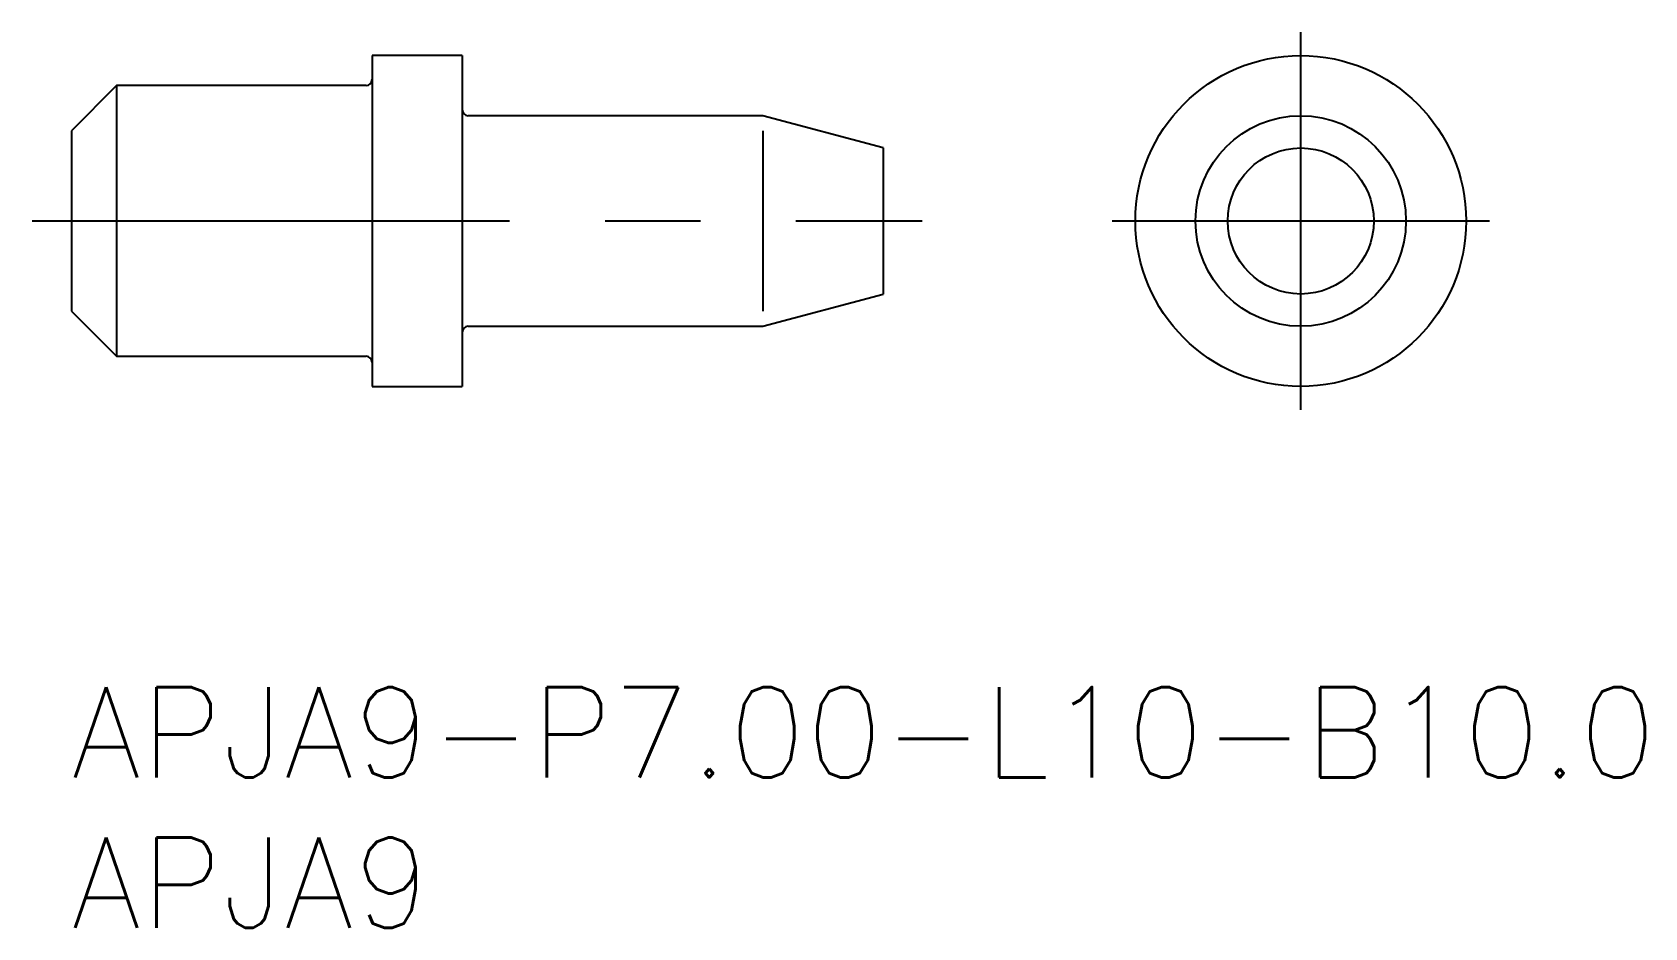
# Model space of a CAD drawing. Extents: x -1.3 to 52.3, y -8 to 21.8.
import ezdxf

# ---------------------------------------------------------------- set-up
doc = ezdxf.new("R2010")
doc.units = 0
doc.header["$LTSCALE"] = 0.5
doc.linetypes.add('CENTER', pattern=[50.8, 31.75, -6.35, 6.35, -6.35])
for name, color, linetype in [('MSM_CENTER', 1, 'CENTER'), ('MSM_CONTINUOUS', 7, 'CONTINUOUS'), ('MSM_NARROW', 5, 'CONTINUOUS'), ('MSM_PART_NUMBER', 7, 'CONTINUOUS')]:
    doc.layers.add(name, color=color, linetype=linetype)
doc.styles.get("Standard").update_dxf_attribs({"font": 'txt.shx', "height": 3, "bigfont": 'bigfont.shx'})

# ---------------------------------------------------------------- blocks, each defined once
blk = doc.blocks.new('*U2')
at = {"layer": 'MSM_PART_NUMBER'}
blk.add_text('APJA9-P7.00-L10-B10.0', height=3, dxfattribs=at).set_placement((0, -3))
blk = doc.blocks.new('*U3')
at = {"layer": 'MSM_PART_NUMBER'}
blk.add_text('APJA9', height=3, dxfattribs=at).set_placement((0, -8))

msp = doc.modelspace()

# ---------------------------------------------------------------- linework, layer by layer
at = {"layer": 'MSM_CENTER'}
for p, q in [((40.888, 9.225), (40.888, 21.775)), ((-1.3, 15.5), (28.3, 15.5)), ((34.613, 15.5), (47.163, 15.5))]:
    msp.add_line(p, q, dxfattribs=at)
at = {"layer": 'MSM_CONTINUOUS'}
for p, q in [((13, 21), (10, 21)), ((10, 21), (10, 10)), ((13, 21), (13, 10)), ((1.5, 20), (0, 18.5)), ((9.8, 20), (1.5, 20)), ((1.5, 20), (1.5, 11)), ((23, 19), (13.2, 19)), ((27, 17.928), (23, 19)), ((0, 18.5), (0, 12.5)), ((27, 17.928), (27, 13.072)), ((23, 12), (27, 13.072)), ((0, 12.5), (1.5, 11)), ((13.2, 12), (23, 12)), ((1.5, 11), (9.8, 11)), ((10, 10), (13, 10))]:
    msp.add_line(p, q, dxfattribs=at)
for radius in [5.5, 3.5, 2.428]:
    msp.add_circle((40.888, 15.5), radius, dxfattribs=at)
for centre, start, end in [((9.8, 20.2), 270, 0), ((13.2, 19.2), 180, 270), ((13.2, 11.8), 90, 180), ((9.8, 10.8), 0, 90)]:
    msp.add_arc(centre, 0.2, start, end, dxfattribs=at)
at = {"layer": 'MSM_NARROW'}
msp.add_line((23, 18.5), (23, 12.5), dxfattribs=at)

# ---------------------------------------------------------------- block references
at = {"layer": 'MSM_CONTINUOUS'}
for name in ['*U2', '*U3']:
    msp.add_blockref(name, (0, 0), dxfattribs=at)

doc.saveas('drawing.dxf')
